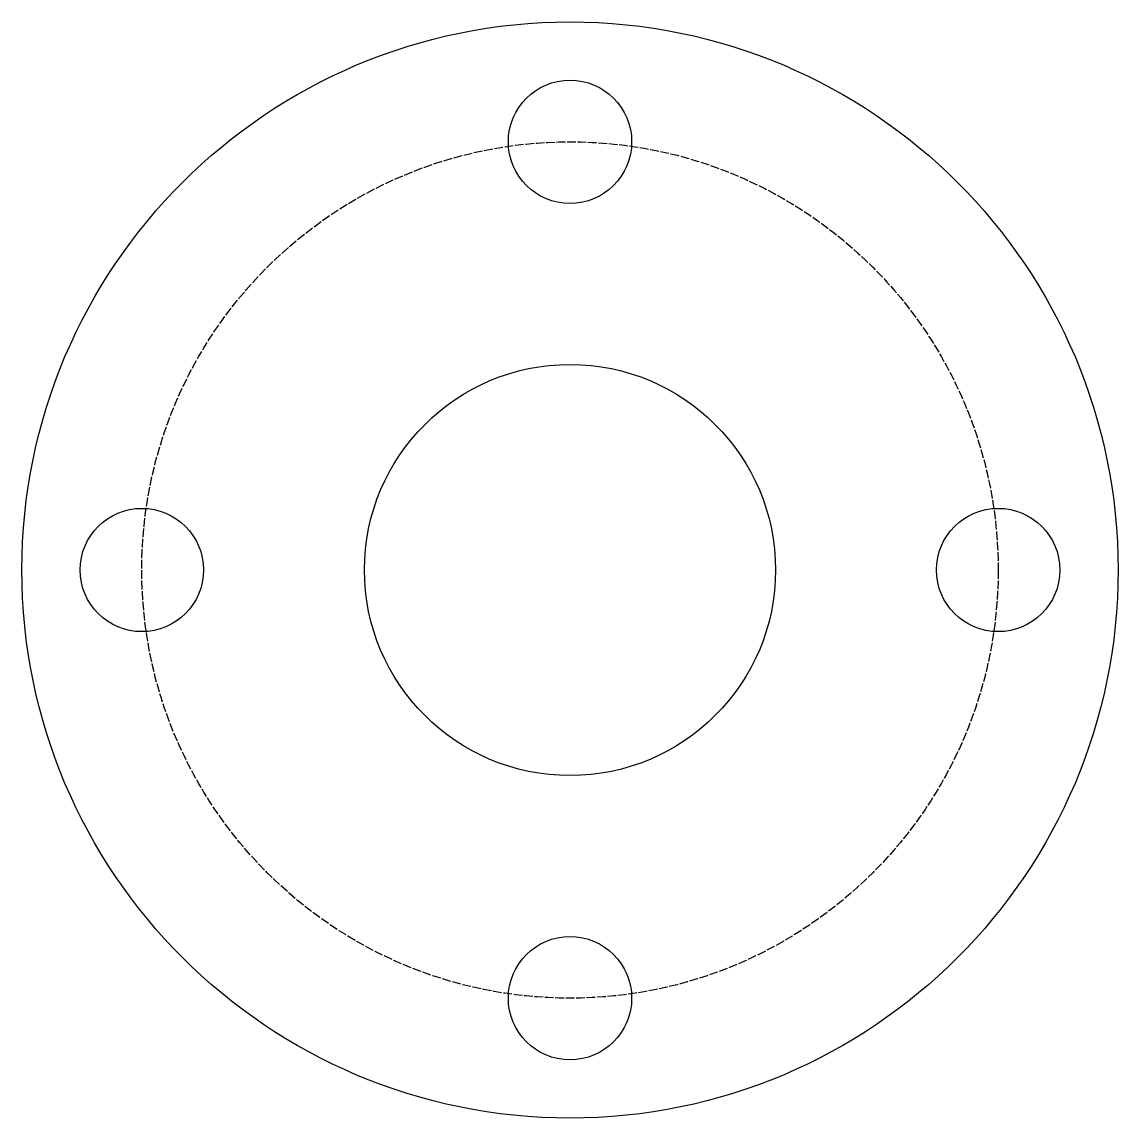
# Model space of a CAD drawing. Header units: metres. Extents: x -80 to 80, y -80 to 80.
import ezdxf

# ---------------------------------------------------------------- set-up
doc = ezdxf.new("R2010")
doc.units = ezdxf.units.M
doc.linetypes.add('DASHED', pattern=[1.524, 1.27, -0.254])
doc.layers.add('FLANGE_OUTLINE', color=7, linetype='Continuous')
doc.layers.add('FLANGE_REF', color=8, linetype='DASHED')

msp = doc.modelspace()

# ---------------------------------------------------------------- linework, layer by layer
at = {"layer": 'FLANGE_OUTLINE'}
for centre, radius in [((0, 0), 80), ((0, 62.5), 9), ((0, 0), 30), ((-62.5, 0), 9), ((62.5, 0), 9), ((0, -62.5), 9)]:
    msp.add_circle(centre, radius, dxfattribs=at)
at = {"layer": 'FLANGE_REF'}
msp.add_circle((0, 0), 62.5, dxfattribs=at)

doc.saveas('drawing.dxf')
